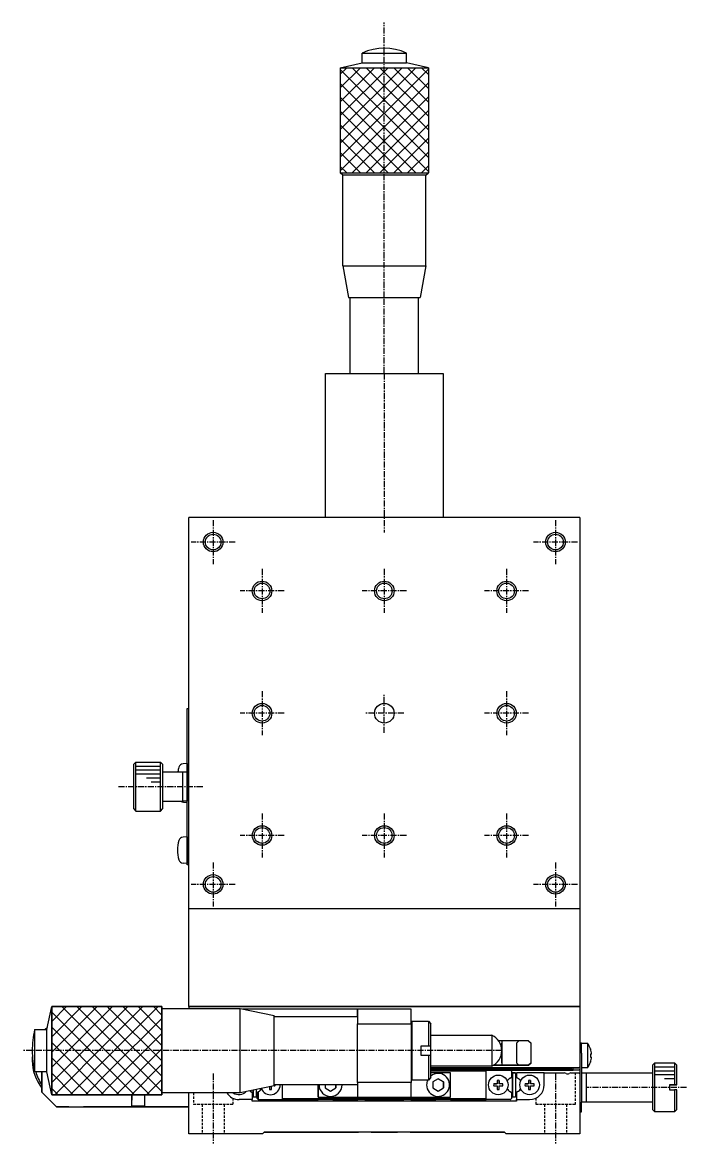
# Model space of a CAD drawing. Extents: x 483 to 817, y -94 to 144.
# Drawn here: x 680.9 to 816.7, y -84.9 to 144.4 of the extents above; entities that cross this region are included whole.
import ezdxf

# ---------------------------------------------------------------- set-up
doc = ezdxf.new("R2010")
doc.units = 0
doc.linetypes.add('CENTER', pattern=[2, 1.25, -0.25, 0.25, -0.25])
doc.linetypes.add('DASHED', pattern=[0.75, 0.5, -0.25])
doc.layers.get('0').update_dxf_attribs({"linetype": 'CONTINUOUS'})
doc.layers.add('CENTER', color=1, linetype='CENTER')

msp = doc.modelspace()

# ---------------------------------------------------------------- linework, layer by layer
at = {"color": 7, "linetype": 'CONTINUOUS'}
for p, q in [((750.418593, 138.09765), (759.418596, 138.09765)), ((750.418593, 136.097647), (750.418593, 138.09765)), ((759.418596, 136.097647), (759.418596, 138.09765)), ((745.918597, 135.09765), (750.418593, 136.097647)), ((750.418593, 136.097647), (759.418596, 136.097647)), ((763.918596, 135.09765), (759.418596, 136.097647)), ((745.918597, 135.09765), (745.918597, 113.597649)), ((745.918597, 135.09765), (763.918596, 135.09765)), ((763.918596, 135.09765), (763.918596, 113.597649)), ((745.918597, 113.597649), (763.918596, 113.597649)), ((746.418593, 113.097652), (745.918597, 113.597649)), ((763.418596, 113.097652), (746.418593, 113.097652)), ((746.418593, 94.597647), (746.418593, 113.097652)), ((763.418596, 113.097652), (763.918596, 113.597649)), ((763.418596, 94.597647), (763.418596, 113.097652)), ((746.418593, 94.597647), (763.418596, 94.597647)), ((746.418593, 94.597647), (747.564723, 88.097644)), ((763.418596, 94.597647), (762.272469, 88.097644)), ((747.564723, 88.097644), (762.272469, 88.097644)), ((747.918593, 72.597648), (747.918593, 88.097644)), ((761.918596, 72.597648), (761.918596, 88.097644)), ((742.918594, 72.597648), (766.918598, 72.597648)), ((742.918594, 43.09765), (742.918594, 72.597648)), ((766.918598, 72.597648), (766.918598, 43.09765)), ((794.918593, 43.097647), (714.918593, 43.097647)), ((714.918594, -56.902355), (714.918594, 43.097647)), ((794.918593, 43.097647), (794.918593, -56.902355)), ((714.618593, -27.902353), (714.618593, 4.097647)), ((714.618593, 4.097647), (714.918593, 4.097647)), ((703.618592, -7.402354), (704.118593, -6.902354)), ((703.618592, -7.402354), (703.618592, -16.402352)), ((704.118593, -6.902354), (709.118592, -6.902354)), ((704.118593, -16.902353), (704.118593, -6.902354)), ((709.118592, -16.902353), (709.118592, -6.902354)), ((709.118592, -6.902354), (709.618593, -7.402354)), ((709.618593, -16.402352), (709.618593, -7.402354)), ((709.618593, -8.902353), (713.618593, -8.902353)), ((713.618593, -8.902353), (713.618593, -14.902353)), ((713.618593, -8.902353), (713.618593, -14.902353)), ((713.618593, -8.902353), (714.618593, -8.902353)), ((714.618593, -7.152353), (713.771344, -7.226477)), ((714.618593, -7.152353), (714.618593, -8.902353)), ((714.618593, -8.902353), (714.618593, -14.902353)), ((709.618593, -14.902353), (713.618593, -14.902353)), ((714.618593, -14.902353), (713.618593, -14.902353)), ((713.851143, -15.08521), (714.618593, -15.152353)), ((703.618592, -16.402352), (704.118593, -16.902353)), ((704.118593, -16.902353), (709.118592, -16.902353)), ((709.118592, -16.902353), (709.618593, -16.402352)), ((714.618593, -22.152353), (713.771344, -22.226477)), ((714.618593, -22.152353), (714.618593, -27.652353)), ((714.618593, -27.652353), (713.771344, -27.578228)), ((714.918593, -27.902353), (714.618593, -27.902353)), ((794.918593, -36.902353), (714.918593, -36.902353)), ((685.918593, -61.602355), (686.918593, -56.902355)), ((709.418593, -56.902355), (686.918593, -56.902355)), ((686.918593, -56.902355), (686.918593, -74.902355)), ((709.418593, -56.902355), (709.418593, -65.902331)), ((709.418593, -74.902355), (709.418593, -56.902355)), ((709.418593, -57.302355), (725.418593, -57.302355)), ((714.918593, -56.902355), (714.918593, -57.302355)), ((714.918593, -56.902355), (794.918593, -56.902355)), ((794.918593, -56.902355), (714.918594, -56.902355)), ((715.418593, -56.902355), (715.518593, -56.902355)), ((725.418593, -57.302355), (732.418593, -58.702355)), ((725.418593, -74.502355), (725.418593, -57.302355)), ((794.918593, -56.902355), (794.918593, -69.202355)), ((749.418593, -57.402355), (725.918593, -57.402355)), ((732.418593, -73.102355), (732.418593, -58.702355)), ((732.418593, -58.902355), (749.418593, -58.902355)), ((760.418593, -57.402355), (749.418593, -57.402355)), ((749.418593, -58.902355), (749.418593, -57.402355)), ((749.418593, -57.402355), (749.418593, -60.402355)), ((760.418593, -60.402355), (760.418593, -57.402355)), ((683.418593, -61.602355), (685.918593, -61.602355)), ((683.418593, -61.602355), (683.418593, -70.202355)), ((685.718593, -61.602355), (685.972647, -61.348301)), ((685.918593, -70.202355), (685.918593, -61.602355)), ((749.418593, -60.402355), (760.418593, -60.402355)), ((749.418593, -65.902336), (749.418593, -60.402355)), ((760.418593, -60.102355), (760.618593, -59.902355)), ((760.418593, -60.402355), (760.418593, -72.402355)), ((760.618593, -59.902355), (763.918593, -59.902355)), ((760.618593, -65.902355), (760.618593, -59.902355)), ((763.918593, -59.902355), (764.418593, -60.402355)), ((763.918593, -59.902355), (763.918593, -64.902355)), ((764.418593, -64.902355), (764.418593, -60.402355)), ((764.418593, -62.727355), (776.918593, -62.727355)), ((776.918593, -62.727355), (776.918593, -69.077355)), ((778.918593, -63.902355), (778.295246, -63.902355)), ((782.418593, -63.902355), (778.918593, -63.902355)), ((778.918593, -63.902355), (778.918593, -64.402355)), ((778.918593, -63.902355), (778.918593, -65.902355)), ((781.918593, -64.402355), (782.418593, -63.902355)), ((784.418593, -63.902355), (782.418593, -63.902355)), ((784.418593, -63.902355), (784.918593, -64.402355)), ((749.418593, -72.402355), (749.418593, -65.902355)), ((760.618593, -71.902355), (760.618593, -65.902355)), ((762.418593, -64.902355), (763.918593, -64.902355)), ((762.418593, -66.902355), (762.418593, -64.902355)), ((763.918593, -64.902355), (764.418593, -64.902355)), ((764.418593, -65.902342), (764.418593, -64.902355)), ((764.418593, -66.902355), (764.418593, -65.902342)), ((778.918593, -68.402355), (778.918593, -64.402355)), ((778.918593, -65.902355), (778.918593, -68.902355)), ((781.918593, -64.402355), (781.918593, -68.402355)), ((784.918593, -68.402355), (784.918593, -64.402355)), ((795.218593, -64.402355), (794.918593, -64.402355)), ((795.218593, -64.402355), (796.441092, -64.402355)), ((795.218593, -66.402355), (795.218593, -64.402355)), ((795.218593, -66.402355), (795.218593, -76.402355)), ((796.441092, -64.402355), (796.441092, -69.402355)), ((797.083896, -65.552355), (797.083896, -65.58611)), ((797.083896, -65.552355), (797.083896, -65.58611)), ((763.918593, -66.902355), (762.418593, -66.902355)), ((764.418593, -66.902355), (763.918593, -66.902355)), ((763.918593, -66.902355), (763.918593, -71.902355)), ((764.418593, -71.402355), (764.418593, -66.902355)), ((778.918593, -68.402355), (778.918593, -68.902355)), ((782.418593, -68.902355), (781.918593, -68.402355)), ((784.418593, -68.902355), (784.918593, -68.402355)), ((784.918593, -68.402355), (784.418593, -68.902355)), ((797.29603, -66.602355), (797.083896, -66.602355)), ((797.083896, -66.602355), (797.083896, -67.202355)), ((797.083896, -67.202355), (797.29603, -67.202355)), ((797.083896, -68.2186), (797.083896, -68.252355)), ((797.083896, -68.2186), (797.083896, -68.252355)), ((809.718593, -68.902355), (810.218593, -68.402355)), ((810.218593, -68.402355), (814.218593, -68.402355)), ((810.218593, -78.402355), (810.218593, -68.402355)), ((814.218593, -68.402355), (814.718593, -68.902355)), ((814.218593, -68.402355), (814.218593, -72.901975)), ((685.918593, -70.202355), (683.418593, -70.202355)), ((684.918593, -74.402355), (684.918593, -70.202355)), ((684.918593, -70.202355), (684.918593, -74.402355)), ((686.918593, -74.902355), (685.918593, -70.202355)), ((776.918593, -69.077355), (764.418593, -69.077355)), ((764.418593, -69.402355), (793.518593, -69.402355)), ((794.618593, -69.402355), (764.418593, -69.402355)), ((764.418593, -69.702355), (793.218593, -69.702355)), ((764.418593, -69.902355), (775.718593, -69.902355)), ((775.718593, -70.102355), (764.418593, -70.102355)), ((768.418593, -70.402355), (764.418613, -70.402355)), ((768.418593, -75.402355), (768.418593, -70.402355)), ((775.718593, -69.902355), (780.618593, -69.902355)), ((775.718593, -70.102355), (775.718593, -69.902355)), ((775.718593, -75.702355), (775.718593, -70.102355)), ((784.418593, -68.902355), (777.24004, -68.902355)), ((777.24004, -68.902355), (778.918593, -68.902355)), ((778.918593, -68.902355), (782.418593, -68.902355)), ((780.618593, -69.902355), (780.718593, -69.902355)), ((780.918593, -70.102355), (780.718593, -69.902355)), ((780.718593, -69.902355), (783.418593, -69.902355)), ((783.418593, -69.902355), (780.718593, -69.902355)), ((783.418593, -69.902355), (780.718593, -69.902355)), ((793.418593, -69.902355), (780.718593, -69.902355)), ((780.918593, -70.102355), (780.918593, -71.357942)), ((781.718593, -70.402355), (781.118593, -70.402355)), ((781.118593, -70.402355), (781.718593, -70.402355)), ((781.118593, -70.402355), (781.118593, -75.402355)), ((781.118593, -70.402355), (781.118593, -71.343459)), ((781.718593, -70.402355), (781.718593, -75.402355)), ((781.918593, -70.402355), (781.918593, -71.357942)), ((787.618593, -70.402355), (781.918593, -70.402355)), ((781.918593, -70.402355), (781.918593, -71.357942)), ((782.418593, -68.902355), (784.418593, -68.902355)), ((783.418593, -69.902355), (793.418593, -69.902355)), ((787.618593, -70.402355), (791.757156, -70.402355)), ((787.618593, -70.402355), (787.618593, -70.602355)), ((787.618593, -72.902355), (787.618593, -70.402355)), ((787.618593, -72.902355), (787.618593, -70.602355)), ((792.106343, -70.602355), (791.757156, -70.402355)), ((793.080031, -70.402355), (792.730843, -70.602355)), ((793.080031, -70.402355), (794.618593, -70.402355)), ((793.218593, -69.702355), (793.218593, -69.402355)), ((793.218593, -69.702355), (793.418593, -69.902355)), ((793.418593, -69.902355), (793.518593, -69.902355)), ((793.518593, -69.902355), (793.418593, -69.902355)), ((793.518593, -69.402355), (794.718593, -69.402355)), ((793.518593, -69.902355), (793.518593, -69.402355)), ((794.718593, -69.902355), (793.518593, -69.902355)), ((794.718593, -69.902355), (793.518593, -69.902355)), ((794.718593, -69.402355), (794.618593, -69.402355)), ((794.618593, -70.402355), (794.718593, -70.402355)), ((794.718593, -69.402355), (794.918593, -69.202355)), ((794.918593, -69.202355), (794.718593, -69.402355)), ((794.718593, -69.902355), (794.918593, -69.702355)), ((794.918593, -69.702355), (794.718593, -69.902355)), ((794.718593, -70.402355), (794.918593, -70.602355)), ((794.918593, -69.202355), (794.918593, -69.702355)), ((794.918593, -69.702355), (794.918593, -70.602355)), ((794.918593, -69.702355), (794.918593, -70.602355)), ((794.918593, -70.602355), (794.918593, -82.902355)), ((796.441092, -69.402355), (795.218593, -69.402355)), ((795.218593, -70.402355), (796.218593, -70.402355)), ((796.218593, -70.402355), (809.718593, -70.402355)), ((796.218593, -70.402355), (796.218593, -76.402355)), ((796.218593, -70.402355), (796.218593, -76.402355)), ((809.718593, -68.902355), (809.718593, -77.902355)), ((814.718593, -72.902014), (814.718593, -68.902355)), ((814.718593, -72.902696), (814.718593, -68.902355)), ((732.418593, -73.102355), (725.418593, -74.502355)), ((731.418593, -73.302355), (731.418593, -73.831064)), ((731.818593, -73.831064), (731.818593, -73.222355)), ((731.818593, -73.831064), (731.818593, -73.288747)), ((749.418593, -72.902355), (732.418593, -72.902355)), ((732.418593, -73.102355), (732.547302, -73.102355)), ((734.118593, -75.902355), (734.118593, -72.902355)), ((734.118593, -75.702355), (734.118593, -72.902355)), ((741.418593, -75.402355), (741.418593, -72.902355)), ((741.418593, -72.902355), (741.418593, -75.402355)), ((742.818593, -72.902355), (742.818593, -73.53744)), ((745.018593, -72.902355), (745.018593, -73.53744)), ((745.018593, -73.53744), (745.018593, -72.902355)), ((760.418593, -72.402355), (749.418593, -72.402355)), ((749.418593, -72.402355), (749.418593, -75.402355)), ((749.418593, -72.902355), (749.418593, -75.402355)), ((760.618593, -71.902355), (760.418593, -71.702355)), ((760.418593, -75.402355), (760.418593, -72.402355)), ((763.918593, -71.902355), (760.618593, -71.902355)), ((764.418593, -71.402355), (763.918593, -71.902355)), ((765.918593, -71.632185), (764.818593, -72.26727)), ((764.818593, -72.26727), (764.818593, -73.53744)), ((765.918593, -71.632185), (767.018593, -72.26727)), ((767.018593, -72.26727), (765.918593, -71.632185)), ((767.018593, -72.26727), (767.018593, -73.53744)), ((767.018593, -73.53744), (767.018593, -72.26727)), ((777.289885, -72.702355), (777.832201, -72.702355)), ((778.018593, -72.702355), (777.289885, -72.702355)), ((777.289885, -73.102355), (778.018593, -73.102355)), ((778.018593, -71.973646), (778.018593, -72.702355)), ((778.018593, -73.102355), (778.018593, -73.831064)), ((778.418593, -71.973646), (778.418593, -72.515962)), ((778.418593, -72.702355), (778.418593, -71.973646)), ((779.147302, -72.702355), (778.418593, -72.702355)), ((778.418593, -73.831064), (778.418593, -73.102355)), ((778.418593, -73.102355), (779.147302, -73.102355)), ((778.418593, -73.831064), (778.418593, -73.288747)), ((779.147302, -72.702355), (778.604986, -72.702355)), ((780.624843, -71.52754), (780.918593, -71.357942)), ((780.918593, -71.357942), (780.624843, -71.52754)), ((781.118593, -71.343459), (781.118593, -71.252355)), ((781.118593, -71.343459), (781.118593, -71.252355)), ((781.118593, -71.343459), (781.118593, -71.252355)), ((781.118593, -71.343459), (781.118593, -71.252355)), ((781.118593, -71.343459), (781.118593, -71.252355)), ((781.118593, -71.343459), (781.118593, -71.252355)), ((781.118593, -71.343459), (781.118593, -71.252355)), ((781.118593, -71.343459), (781.118593, -71.252355)), ((781.118593, -71.343459), (781.118593, -71.252355)), ((781.118593, -71.343459), (781.118593, -71.252355)), ((781.118593, -71.343459), (781.118593, -71.252355)), ((781.118593, -71.343459), (781.118593, -71.252355)), ((781.118593, -74.552355), (781.118593, -71.252355)), ((781.918593, -71.357942), (782.212343, -71.52754)), ((781.918593, -71.357942), (782.212343, -71.52754)), ((783.689885, -72.702355), (784.232201, -72.702355)), ((784.418593, -72.702355), (783.689885, -72.702355)), ((783.689885, -73.102355), (784.418593, -73.102355)), ((784.418593, -71.973646), (784.418593, -72.702355)), ((784.418593, -73.102355), (784.418593, -73.831064)), ((784.818593, -71.973646), (784.818593, -72.515962)), ((784.818593, -72.702355), (784.818593, -71.973646)), ((785.547302, -72.702355), (784.818593, -72.702355)), ((784.818593, -73.831064), (784.818593, -73.102355)), ((784.818593, -73.102355), (785.547302, -73.102355)), ((784.818593, -73.831064), (784.818593, -73.288747)), ((785.547302, -72.702355), (785.004986, -72.702355)), ((813.218593, -72.901975), (813.218593, -72.902735)), ((814.218593, -72.901975), (813.218593, -72.901975)), ((813.218593, -72.901975), (813.218593, -73.901975)), ((813.218593, -72.902735), (813.218593, -73.902735)), ((813.218593, -72.902735), (814.218593, -72.902735)), ((814.218593, -72.901975), (814.718593, -72.902014)), ((814.718593, -72.902696), (814.218593, -72.902735)), ((814.718593, -72.902696), (814.718593, -72.902014)), ((687.918593, -77.402355), (684.918593, -74.402355)), ((684.918593, -74.402355), (687.918593, -77.402355)), ((686.918593, -74.902355), (709.418593, -74.902355)), ((703.318593, -77.252355), (703.318593, -74.902355)), ((703.318593, -77.252355), (703.318593, -74.902355)), ((703.318593, -74.902355), (703.318593, -76.002355)), ((703.318593, -76.002355), (703.318593, -74.902355)), ((705.918593, -77.402355), (705.918593, -74.902355)), ((725.418593, -74.502355), (709.418593, -74.502355)), ((714.918593, -82.902355), (714.918593, -74.502355)), ((727.624843, -74.27717), (727.918593, -74.446767)), ((727.918593, -74.446767), (727.918593, -75.902355)), ((728.118593, -74.552355), (728.118593, -73.962355)), ((728.118593, -73.962355), (728.118593, -75.402355)), ((728.118593, -74.552355), (728.118593, -74.461251)), ((728.118593, -74.552355), (728.118593, -74.461251)), ((728.118593, -74.552355), (728.118593, -74.461251)), ((728.118593, -74.552355), (728.118593, -74.461251)), ((728.118593, -74.552355), (728.118593, -74.461251)), ((728.118593, -74.552355), (728.118593, -74.461251)), ((728.118593, -74.552355), (728.118593, -74.461251)), ((728.118593, -74.552355), (728.118593, -74.461251)), ((728.118593, -74.552355), (728.118593, -74.461251)), ((728.118593, -74.552355), (728.118593, -74.461251)), ((728.118593, -74.552355), (728.118593, -74.461251)), ((728.118593, -74.552355), (728.118593, -74.461251)), ((728.118593, -74.552355), (728.118593, -74.461251)), ((728.118593, -74.552355), (728.118593, -74.461251)), ((728.118593, -74.552355), (728.118593, -74.461251)), ((728.118593, -74.552355), (728.118593, -74.461251)), ((728.118593, -74.461251), (728.118593, -75.402355)), ((728.118593, -74.552355), (728.118593, -74.461251)), ((728.118593, -74.552355), (728.118593, -74.461251)), ((728.118593, -74.552355), (728.118593, -74.461251)), ((728.118593, -74.552355), (728.118593, -74.461251)), ((728.118593, -74.552355), (728.118593, -74.461251)), ((728.118593, -74.552355), (728.118593, -74.461251)), ((728.118593, -74.552355), (728.118593, -74.461251)), ((728.118593, -74.552355), (728.118593, -74.461251)), ((728.118593, -74.552355), (728.118593, -74.461251)), ((728.118593, -74.552355), (728.118593, -74.461251)), ((728.118593, -74.552355), (728.118593, -74.461251)), ((728.118593, -74.552355), (728.118593, -74.461251)), ((728.118593, -74.552355), (728.118593, -74.461251)), ((728.118593, -74.552355), (728.118593, -74.461251)), ((728.118593, -74.552355), (728.118593, -74.461251)), ((728.718593, -75.402355), (728.118593, -75.402355)), ((728.718593, -73.842355), (728.718593, -75.402355)), ((728.918593, -74.446767), (729.212343, -74.27717)), ((728.918593, -74.446767), (728.918593, -75.702355)), ((728.918593, -75.702355), (728.918593, -74.446767)), ((729.218593, -75.902355), (729.218593, -74.273542)), ((741.418593, -75.402355), (753.418598, -75.402355)), ((741.418593, -75.402355), (749.418593, -75.402355)), ((742.818593, -73.53744), (743.918593, -74.172525)), ((743.918593, -74.172525), (745.018593, -73.53744)), ((749.418593, -75.402355), (760.418593, -75.402355)), ((756.418588, -75.402355), (760.418593, -75.402355)), ((760.418593, -75.402355), (768.418593, -75.402355)), ((760.418593, -75.402355), (768.418593, -75.402355)), ((764.818593, -73.53744), (765.918593, -74.172525)), ((765.918593, -74.172525), (767.018593, -73.53744)), ((780.624843, -74.27717), (780.918593, -74.446767)), ((780.918593, -74.446767), (780.918593, -75.702355)), ((781.118593, -74.552355), (781.118593, -74.461251)), ((781.118593, -74.552355), (781.118593, -74.461251)), ((781.118593, -74.552355), (781.118593, -74.461251)), ((781.118593, -74.552355), (781.118593, -74.461251)), ((781.118593, -74.552355), (781.118593, -74.461251)), ((781.118593, -74.552355), (781.118593, -74.461251)), ((781.118593, -74.552355), (781.118593, -74.461251)), ((781.118593, -74.552355), (781.118593, -74.461251)), ((781.118593, -74.552355), (781.118593, -74.461251)), ((781.118593, -74.552355), (781.118593, -74.461251)), ((781.118593, -74.552355), (781.118593, -74.461251)), ((781.118593, -74.552355), (781.118593, -74.461251)), ((781.118593, -74.552355), (781.118593, -74.461251)), ((781.118593, -74.552355), (781.118593, -74.461251)), ((781.118593, -74.552355), (781.118593, -74.461251)), ((781.118593, -74.552355), (781.118593, -74.461251)), ((781.118593, -74.461251), (781.118593, -75.402355)), ((781.118593, -74.552355), (781.118593, -74.461251)), ((781.118593, -74.552355), (781.118593, -74.461251)), ((781.118593, -74.552355), (781.118593, -74.461251)), ((781.118593, -74.552355), (781.118593, -74.461251)), ((781.118593, -74.552355), (781.118593, -74.461251)), ((781.118593, -74.552355), (781.118593, -74.461251)), ((781.118593, -74.552355), (781.118593, -74.461251)), ((781.118593, -74.552355), (781.118593, -74.461251)), ((781.118593, -74.552355), (781.118593, -74.461251)), ((781.118593, -74.552355), (781.118593, -74.461251)), ((781.118593, -74.552355), (781.118593, -74.461251)), ((781.118593, -74.552355), (781.118593, -74.461251)), ((781.118593, -74.552355), (781.118593, -74.461251)), ((781.118593, -74.552355), (781.118593, -74.461251)), ((781.118593, -74.552355), (781.118593, -74.461251)), ((781.718593, -75.402355), (781.118593, -75.402355)), ((782.212343, -74.27717), (781.918593, -74.446767)), ((781.918593, -74.446767), (781.918593, -75.902355)), ((781.918593, -74.446767), (781.918593, -75.902355)), ((813.218593, -73.901975), (814.218593, -73.901975)), ((814.718593, -73.902014), (814.218593, -73.901975)), ((814.218593, -73.901975), (814.218593, -78.402355)), ((814.718593, -73.902014), (814.718593, -73.902696)), ((814.718593, -77.902355), (814.718593, -73.902014)), ((814.718593, -77.902355), (814.718593, -73.902696)), ((690.418598, -77.402355), (687.918593, -77.402355)), ((687.918593, -77.402355), (705.918593, -77.402355)), ((705.918593, -77.402355), (693.418588, -77.402355)), ((705.918593, -77.252355), (703.318593, -77.252355)), ((705.918593, -77.252355), (705.918593, -77.402355)), ((714.918593, -77.402355), (705.918593, -77.402355)), ((705.918593, -77.402355), (714.918593, -77.402355)), ((727.918593, -75.902355), (725.218593, -75.902355)), ((727.918593, -76.202355), (727.918593, -75.902355)), ((781.918593, -76.202355), (727.918593, -76.202355)), ((729.118593, -75.902355), (728.918593, -75.702355)), ((729.118593, -75.902355), (728.918593, -75.702355)), ((729.118593, -75.902355), (729.218593, -75.902355)), ((729.218593, -75.902355), (729.118593, -75.902355)), ((729.218593, -75.902355), (734.118593, -75.902355)), ((729.218593, -75.902355), (734.118593, -75.902355)), ((734.118593, -75.702355), (775.718593, -75.702355)), ((734.118593, -75.702355), (734.118593, -75.902355)), ((734.118593, -75.902355), (741.418598, -75.902355)), ((775.718593, -75.902355), (734.118593, -75.902355)), ((741.418598, -75.902355), (735.668593, -75.902355)), ((741.418598, -75.902355), (735.668593, -75.902355)), ((741.418598, -75.902355), (735.668593, -75.902355)), ((741.418598, -75.902355), (735.668593, -75.902355)), ((744.418588, -75.902355), (746.918593, -75.902355)), ((750.918593, -75.902355), (746.918593, -75.902355)), ((749.418593, -75.902355), (746.918593, -75.902355)), ((746.918593, -75.902355), (749.418593, -75.902355)), ((749.418593, -76.202355), (749.418593, -75.902355)), ((750.918593, -75.902355), (758.918593, -75.902355)), ((752.418593, -75.902355), (752.418593, -76.202355)), ((757.418593, -75.902355), (752.418593, -75.902355)), ((752.418593, -75.902355), (757.418593, -75.902355)), ((757.418593, -76.202355), (757.418593, -75.902355)), ((762.918593, -75.902355), (758.918593, -75.902355)), ((760.418593, -75.902355), (760.418593, -76.202355)), ((762.918593, -75.902355), (760.418593, -75.902355)), ((760.418593, -75.902355), (762.918593, -75.902355)), ((762.918593, -75.902355), (765.418598, -75.902355)), ((774.168593, -75.902355), (768.418588, -75.902355)), ((774.168593, -75.902355), (768.418588, -75.902355)), ((774.168593, -75.902355), (768.418588, -75.902355)), ((774.168593, -75.902355), (768.418588, -75.902355)), ((768.418588, -75.902355), (775.718593, -75.902355)), ((775.718593, -75.902355), (775.718593, -75.702355)), ((780.618593, -75.902355), (775.718593, -75.902355)), ((780.618593, -75.902355), (775.718593, -75.902355)), ((780.718593, -75.902355), (780.618593, -75.902355)), ((780.618593, -75.902355), (780.718593, -75.902355)), ((780.718593, -75.902355), (780.918593, -75.702355)), ((780.918593, -75.702355), (780.718593, -75.902355)), ((781.918593, -76.202355), (781.918593, -75.902355)), ((781.918593, -75.902355), (781.918593, -76.202355)), ((781.918593, -75.902355), (784.618593, -75.902355)), ((796.218593, -76.402355), (795.218593, -76.402355)), ((795.218593, -78.402355), (795.218593, -76.402355)), ((809.718593, -76.402355), (796.218593, -76.402355)), ((810.218593, -78.402355), (809.718593, -77.902355)), ((814.718593, -77.902355), (814.218593, -78.402355)), ((795.218593, -78.402355), (794.918593, -78.402355)), ((794.918593, -78.402355), (795.218593, -78.402355)), ((814.218593, -78.402355), (810.218593, -78.402355)), ((730.018593, -82.902355), (714.918593, -82.902355)), ((730.018593, -82.902355), (730.368593, -82.552355)), ((730.368593, -82.552355), (730.018593, -82.902355)), ((730.368593, -82.552355), (749.618598, -82.552355)), ((779.468593, -82.552355), (730.368593, -82.552355)), ((741.918593, -82.552355), (735.918593, -82.552355)), ((741.918593, -82.552355), (735.918593, -82.552355)), ((741.918593, -82.552355), (735.918593, -82.552355)), ((741.918593, -82.552355), (735.918593, -82.552355)), ((752.218588, -82.552355), (757.618598, -82.552355)), ((756.918593, -82.552355), (752.918593, -82.552355)), ((756.918593, -82.552355), (752.918593, -82.552355)), ((760.218588, -82.552355), (779.468593, -82.552355)), ((773.918593, -82.552355), (767.918593, -82.552355)), ((773.918593, -82.552355), (767.918593, -82.552355)), ((773.918593, -82.552355), (767.918593, -82.552355)), ((773.918593, -82.552355), (767.918593, -82.552355)), ((779.468593, -82.552355), (779.818593, -82.902355)), ((779.818593, -82.902355), (779.468593, -82.552355)), ((794.918593, -82.902355), (779.818593, -82.902355))]:
    msp.add_line(p, q, dxfattribs=at)
at = {"color": 3, "linetype": 'CONTINUOUS'}
for p, q in [((745.918597, 130.952986), (750.063261, 135.09765)), ((745.918597, 128.124559), (752.891688, 135.09765)), ((745.918597, 125.296133), (755.720114, 135.09765)), ((745.918597, 122.467706), (758.548544, 135.09765)), ((745.918597, 119.639277), (761.376974, 135.09765)), ((745.918597, 133.781415), (747.234832, 135.09765)), ((745.918597, 116.81085), (763.918596, 134.810849)), ((763.918596, 116.712877), (745.918597, 134.712876)), ((763.918596, 119.5413), (748.362245, 135.09765)), ((763.918596, 122.369726), (751.190675, 135.09765)), ((763.918596, 125.198156), (754.019101, 135.09765)), ((763.918596, 128.026583), (756.847531, 135.09765)), ((763.918596, 130.855009), (759.675954, 135.09765)), ((763.918596, 133.683436), (762.504381, 135.09765)), ((745.918597, 113.982424), (763.918596, 131.982423)), ((763.918596, 113.88445), (745.918597, 131.884449)), ((761.376974, 113.597649), (745.918597, 129.056019)), ((748.362245, 113.597649), (763.918596, 129.153999)), ((758.548544, 113.597649), (745.918597, 126.227593)), ((751.190675, 113.597649), (763.918596, 126.325573)), ((755.720114, 113.597649), (745.918597, 123.399166)), ((754.019101, 113.597649), (763.918596, 123.497143)), ((752.891688, 113.597649), (745.918597, 120.57074)), ((756.847531, 113.597649), (763.918596, 120.668716)), ((750.063261, 113.597649), (745.918597, 117.74231)), ((759.675954, 113.597649), (763.918596, 117.84029)), ((747.234832, 113.597649), (745.918597, 114.913884)), ((762.504381, 113.597649), (763.918596, 115.01186)), ((704.118593, -7.702353), (709.118592, -7.702353)), ((704.118593, -8.502354), (709.118592, -8.502354)), ((704.118593, -9.302353), (709.118592, -9.302353)), ((706.301923, -10.102354), (709.118592, -10.102354)), ((707.210971, -10.902353), (709.118592, -10.902353)), ((686.918593, -56.902355), (709.418593, -56.902355)), ((686.918593, -74.902355), (686.918593, -56.902355)), ((686.918593, -66.177355), (696.193593, -56.902355)), ((686.918593, -63.052355), (693.068593, -56.902355)), ((686.918593, -59.927355), (689.943593, -56.902355)), ((698.818593, -66.777355), (688.943593, -56.902355)), ((698.818593, -63.652355), (692.068593, -56.902355)), ((698.818593, -60.527355), (695.193593, -56.902355)), ((698.818593, -57.402355), (698.318593, -56.902355)), ((698.818593, -66.777355), (708.693593, -56.902355)), ((698.818593, -63.652355), (705.568593, -56.902355)), ((698.818593, -60.527355), (702.443593, -56.902355)), ((698.818593, -57.402355), (699.318593, -56.902355)), ((709.418593, -64.877355), (701.443593, -56.902355)), ((709.418593, -61.752355), (704.568593, -56.902355)), ((709.418593, -58.627355), (707.693593, -56.902355)), ((686.918593, -69.302355), (698.818593, -57.402355)), ((698.818593, -69.902355), (686.918593, -58.002355)), ((709.418593, -68.002355), (698.818593, -57.402355)), ((698.818593, -69.902355), (709.418593, -59.302355)), ((686.918593, -72.427355), (698.818593, -60.527355)), ((698.818593, -73.027355), (686.918593, -61.127355)), ((709.418593, -71.127355), (698.818593, -60.527355)), ((687.568593, -74.902355), (698.818593, -63.652355)), ((698.818593, -73.027355), (709.418593, -62.427355)), ((709.418593, -74.252355), (698.818593, -63.652355)), ((697.568593, -74.902355), (686.918593, -64.252355)), ((700.068593, -74.902355), (709.418593, -65.552355)), ((709.418593, -65.902331), (709.418593, -74.902355)), ((694.443593, -74.902355), (686.918593, -67.377355)), ((690.693593, -74.902355), (698.818593, -66.777355)), ((706.943593, -74.902355), (698.818593, -66.777355)), ((703.193593, -74.902355), (709.418593, -68.677355)), ((691.318593, -74.902355), (686.918593, -70.502355)), ((693.818593, -74.902355), (698.818593, -69.902355)), ((703.818593, -74.902355), (698.818593, -69.902355)), ((810.218593, -69.202355), (814.218593, -69.202355)), ((810.218593, -70.002355), (814.218593, -70.002355)), ((810.218593, -70.802355), (814.218593, -70.802355)), ((696.943593, -74.902355), (698.818593, -73.027355)), ((700.693593, -74.902355), (698.818593, -73.027355)), ((706.318593, -74.902355), (709.418593, -71.802355)), ((812.218593, -71.602355), (814.218593, -71.602355)), ((688.193593, -74.902355), (686.918593, -73.627355)), ((709.418593, -74.902355), (686.918593, -74.902355))]:
    msp.add_line(p, q, dxfattribs=at)
at = {"color": 3, "linetype": 'DASHED'}
for p, q in [((793.918593, -70.402355), (793.918593, -76.902355)), ((715.918593, -74.502355), (715.918593, -76.902355)), ((723.918593, -75.606056), (723.918593, -76.902355)), ((785.918593, -75.606056), (785.918593, -76.902355)), ((723.918593, -76.902355), (715.918593, -76.902355)), ((717.668593, -76.902355), (717.668593, -82.902355)), ((722.168593, -76.902355), (722.168593, -82.902355)), ((793.918593, -76.902355), (785.918593, -76.902355)), ((787.668593, -76.902355), (787.668593, -82.902355)), ((792.168593, -76.902355), (792.168593, -82.902355))]:
    msp.add_line(p, q, dxfattribs=at)
at = {"color": 3, "linetype": 'CONTINUOUS'}
for centre in [(719.918593, 38.097647), (789.918593, 38.097647), (729.918593, 28.097647), (754.918593, 28.097647), (779.918593, 28.097647), (729.918593, 3.097647), (779.918593, 3.097647), (729.918593, -21.902353), (754.918593, -21.902353), (779.918593, -21.902353), (719.918593, -31.902353), (789.918593, -31.902353)]:
    msp.add_circle(centre, 2, dxfattribs=at)
at = {"color": 7, "linetype": 'CONTINUOUS'}
for centre, radius in [((719.918593, 38.097647), 1.6), ((789.918593, 38.097647), 1.6), ((729.918593, 28.097647), 1.6), ((754.918593, 28.097647), 1.6), ((779.918593, 28.097647), 1.6), ((729.918593, 3.097647), 1.6), ((754.918593, 3.097647), 2), ((779.918593, 3.097647), 1.6), ((729.918593, -21.902353), 1.6), ((754.918593, -21.902353), 1.6), ((779.918593, -21.902353), 1.6), ((719.918593, -31.902353), 1.6), ((789.918593, -31.902353), 1.6), ((778.218593, -72.902355), 2), ((784.618593, -72.902355), 2)]:
    msp.add_circle(centre, radius, dxfattribs=at)
for centre, radius, start, end in [((754.918593, 128.47265), 10.624997, 64.942385, 115.057615), ((719.618593, -9.902353), 7, 163.742972, 171.786789), ((713.8585, -8.222672), 1, 95, 163.742972), ((713.922697, -14.267348), 0.820985, 230.666178, 265), ((713.8585, -23.222672), 1, 95, 163.742972), ((719.618593, -24.902353), 7, 163.742972, 196.257028), ((713.8585, -26.582033), 1, 196.257028, 265), ((701.658593, -65.902355), 18.74, 166.734971, 180), ((691.918593, -67.902355), 9, 130.903916, 135.572996), ((775.398437, -65.902355), 3.520156, 0, 64.415396), ((701.658593, -65.902355), 18.74, 180, 193.265029), ((775.398437, -65.902355), 3.520156, 295.584604, 0), ((793.318593, -66.902355), 4, 19.724634, 38.682187), ((793.318593, -66.902355), 3.988734, 4.313394, 19.268203), ((691.918593, -67.902355), 9, 174.782646, 180.000248), ((691.918593, -67.902355), 9, 180.000248, 218.942441), ((793.318593, -66.902355), 4, 321.317813, 340.275366), ((793.318593, -66.902355), 3.988734, 340.731797, 355.686606), ((691.918593, -67.902355), 8.6, 195.512099, 215.515984), ((765.918593, -72.902355), 2.35, 180, 129.665013), ((792.418593, -69.652355), 1, 251.805128, 288.194872), ((731.618593, -72.902355), 2, 201.476156, 0), ((731.618593, -72.902355), 0.95, 347.846803, 0), ((743.918593, -72.902355), 2.35, 180, 0), ((765.918593, -72.902355), 2.35, 154.815663, 180), ((778.218593, -72.902355), 0.95, 167.846803, 192.153197), ((778.218593, -72.902355), 0.95, 77.846803, 102.153197), ((778.218593, -72.902355), 0.95, 347.846803, 12.153197), ((781.533498, -73.01726), 1.75, 135, 148.118467), ((781.418595, -72.902355), 1.5875, 134.999751, 149.566818), ((781.418593, -72.902355), 1.5875, 120.260814, 135), ((781.418593, -72.902355), 1.5875, 120, 120.260814), ((781.418595, -72.902355), 1.5875, 60, 79.106924), ((781.418593, -72.902355), 1.5875, 45, 60), ((781.303688, -73.01726), 1.75, 31.881533, 45), ((781.418595, -72.902355), 1.5875, 30.433263, 45.000026), ((784.618593, -72.902355), 0.95, 167.846803, 192.153197), ((784.618593, -72.902355), 0.95, 77.846803, 102.153197), ((784.618593, -72.902355), 3, 270, 0), ((784.618593, -72.902355), 0.95, 347.846803, 12.153197), ((725.218593, -72.902355), 3, 212.230953, 270), ((725.218593, -72.902355), 2, 233.130102, 317.788804), ((728.418593, -72.902355), 1.5875, 229.457473, 240), ((728.418595, -72.902355), 1.5875, 240, 259.10691), ((728.418595, -72.902355), 1.5875, 280.893062, 300.260783), ((728.418593, -72.902355), 1.5875, 300, 300.260814), ((728.418593, -72.902355), 1.5875, 300.260814, 315), ((728.303688, -72.78745), 1.75, 315, 328.118467), ((728.418595, -72.902355), 1.5875, 315.000248, 329.566737), ((731.618593, -72.902355), 0.95, 257.846803, 282.153197), ((778.218593, -72.902355), 0.95, 257.846803, 282.153197), ((781.533498, -72.78745), 1.75, 211.881533, 225), ((781.418595, -72.902355), 1.5875, 210.433182, 224.999974), ((781.418593, -72.902355), 1.5875, 225, 239.739186), ((781.418593, -72.902355), 1.5875, 239.739186, 240), ((781.418595, -72.902355), 1.5875, 240, 259.10691), ((781.418595, -72.902355), 1.5875, 280.893076, 299.999969), ((781.418593, -72.902355), 1.5875, 300, 315), ((781.303688, -72.78745), 1.75, 315, 328.118467), ((781.418595, -72.902355), 1.5875, 315.000249, 329.566737), ((784.618593, -72.902355), 0.95, 257.846803, 282.153197)]:
    msp.add_arc(centre, radius, start, end, dxfattribs=at)
at = {"layer": 'CENTER', "color": 1, "linetype": 'CENTER'}
for p, q in [((754.918593, 88.097644), (754.918593, 144.355847)), ((754.918593, 72.597648), (754.918593, 88.097644)), ((754.918593, 72.597648), (754.918593, 40.085646)), ((719.918593, 42.597647), (719.918593, 33.597648)), ((789.918593, 42.597647), (789.918593, 33.597648)), ((724.418592, 38.097647), (715.418593, 38.097647)), ((794.418592, 38.097647), (785.418593, 38.097647)), ((729.918593, 32.597647), (729.918593, 23.597648)), ((754.918593, 32.597647), (754.918593, 23.597648)), ((779.918593, 32.597647), (779.918593, 23.597648)), ((734.418592, 28.097647), (725.418593, 28.097647)), ((759.418592, 28.097647), (750.418593, 28.097647)), ((784.418592, 28.097647), (775.418593, 28.097647)), ((729.918593, 7.597647), (729.918593, -1.402352)), ((754.918593, -0.902353), (754.918593, 7.097647)), ((779.918593, 7.597647), (779.918593, -1.402352)), ((734.418592, 3.097647), (725.418593, 3.097647)), ((758.918593, 3.097647), (750.918593, 3.097647)), ((784.418592, 3.097647), (775.418593, 3.097647)), ((700.545242, -11.902353), (717.975532, -11.902353)), ((729.918593, -17.402353), (729.918593, -26.402352)), ((754.918593, -17.402353), (754.918593, -26.402352)), ((779.918593, -17.402353), (779.918593, -26.402352)), ((734.418592, -21.902353), (725.418593, -21.902353)), ((759.418592, -21.902353), (750.418593, -21.902353)), ((784.418592, -21.902353), (775.418593, -21.902353)), ((719.918593, -27.402353), (719.918593, -36.402352)), ((789.918593, -27.402353), (789.918593, -36.402352)), ((724.418592, -31.902353), (715.418593, -31.902353)), ((794.418592, -31.902353), (785.418593, -31.902353)), ((778.918593, -65.902355), (680.918593, -65.902355)), ((719.918593, -70.602355), (719.918593, -84.902355)), ((789.918593, -70.602355), (789.918593, -84.902355)), ((816.718593, -73.402355), (796.218593, -73.402355))]:
    msp.add_line(p, q, dxfattribs=at)

doc.saveas('drawing.dxf')
